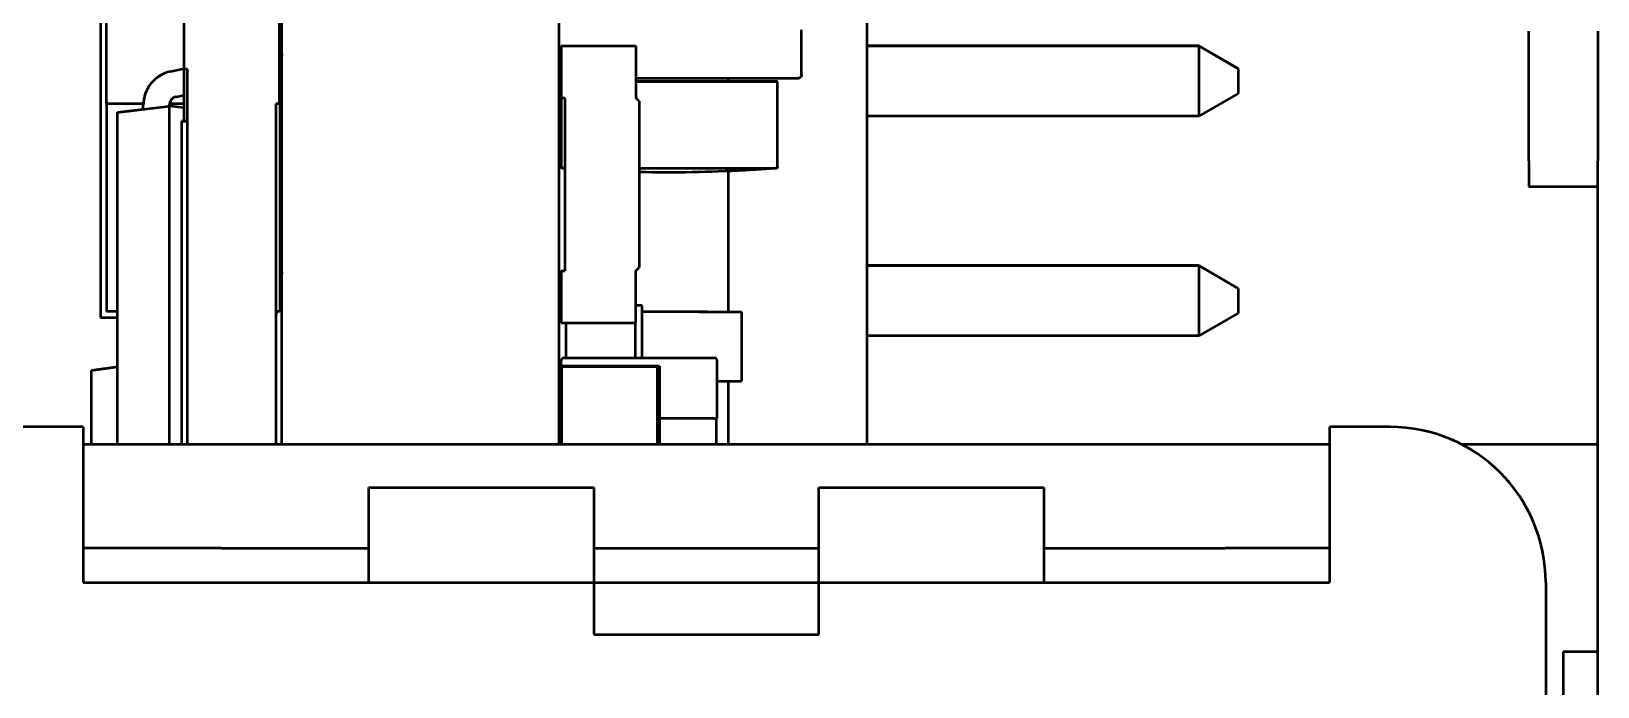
# Model space of a CAD drawing. Header units: millimetres. Extents: x 3118 to 4801, y 919 to 1849.
# Drawn here: x 3443.81 to 3452.86, y 1627.24 to 1631.02 of the extents above; entities that cross this region are included whole.
import ezdxf

# ---------------------------------------------------------------- set-up
doc = ezdxf.new("R2010")
doc.units = ezdxf.units.MM
doc.header["$LTSCALE"] = 1.8
doc.layers.add('외형선(ISO)', color=7, linetype='Continuous', lineweight=50)

msp = doc.modelspace()

# ---------------------------------------------------------------- linework, layer by layer
at = {"layer": '외형선(ISO)'}
for p, q in [((3445.2569, 1628.6373), (3445.2569, 1633.5172)), ((3446.8595, 1628.6373), (3446.8595, 1633.5172)), ((3444.2097, 1632.8506), (3444.2097, 1629.3706)), ((3448.6382, 1628.6373), (3448.6382, 1632.282)), ((3444.2447, 1630.6076), (3444.2447, 1631.6133)), ((3444.6916, 1631.1054), (3444.6916, 1630.8054)), ((3445.2416, 1631.1054), (3445.2416, 1630.6054)), ((3445.2446, 1630.8336), (3445.2446, 1631.0816)), ((3445.2447, 1631.0822), (3445.2447, 1630.6076)), ((3445.2447, 1631.0234), (3445.2569, 1630.8841)), ((3448.2595, 1630.7725), (3448.2595, 1631.0325)), ((3452.4627, 1630.2766), (3452.4627, 1631.0256)), ((3452.8595, 1631.0256), (3452.8595, 1630.2766)), ((3446.8718, 1630.9398), (3446.8718, 1630.9396)), ((3446.8718, 1630.9398), (3447.3022, 1630.9398)), ((3446.8718, 1630.9396), (3446.8718, 1630.6396)), ((3446.8718, 1630.9396), (3447.3022, 1630.9396)), ((3447.3022, 1630.9398), (3447.3022, 1630.9396)), ((3447.3022, 1630.9396), (3447.3022, 1630.6396)), ((3450.5548, 1630.9406), (3448.6382, 1630.9406)), ((3448.6382, 1630.9406), (3450.5548, 1630.9406)), ((3448.6382, 1630.9404), (3450.5548, 1630.9404)), ((3450.5548, 1630.9403), (3448.6382, 1630.9403)), ((3450.5548, 1630.9406), (3450.7834, 1630.8086)), ((3450.5548, 1630.9406), (3450.5548, 1630.9404)), ((3450.7834, 1630.8086), (3450.5548, 1630.9406)), ((3450.5548, 1630.9406), (3450.5548, 1630.9406)), ((3450.7834, 1630.8084), (3450.5548, 1630.9404)), ((3450.5548, 1630.9403), (3450.5548, 1630.9404)), ((3450.5548, 1630.9403), (3450.7834, 1630.8084)), ((3450.5548, 1630.9403), (3450.5548, 1630.5339)), ((3445.2446, 1630.8336), (3445.2416, 1630.8336)), ((3445.2569, 1630.8841), (3445.2447, 1630.883)), ((3445.2569, 1630.8843), (3445.2569, 1630.8843)), ((3445.2569, 1630.8842), (3445.2569, 1630.8842)), ((3444.6135, 1630.7925), (3444.6916, 1630.8099)), ((3444.6135, 1630.7924), (3444.6916, 1630.8098)), ((3444.6135, 1630.7924), (3444.6916, 1630.8097)), ((3444.6135, 1630.7923), (3444.6916, 1630.8097)), ((3444.6135, 1630.7923), (3444.6916, 1630.8096)), ((3444.6135, 1630.7922), (3444.6916, 1630.8096)), ((3444.6135, 1630.7921), (3444.6916, 1630.8095)), ((3444.6135, 1630.7921), (3444.6916, 1630.8094)), ((3444.7116, 1630.8054), (3444.6916, 1630.8054)), ((3444.6916, 1630.8054), (3444.6916, 1630.5054)), ((3444.7116, 1630.5054), (3444.7116, 1630.8054)), ((3447.8382, 1630.7336), (3447.8382, 1630.7524)), ((3450.7834, 1630.8086), (3450.7834, 1630.8084)), ((3450.7834, 1630.8086), (3450.7834, 1630.8086)), ((3450.7834, 1630.8084), (3450.7834, 1630.6659)), ((3450.7834, 1630.8084), (3450.7834, 1630.8084)), ((3444.646, 1630.6457), (3444.6916, 1630.6558)), ((3446.8717, 1630.7286), (3446.8717, 1630.7284)), ((3446.8717, 1630.7284), (3446.8717, 1630.2384)), ((3447.3022, 1630.7336), (3448.1167, 1630.7336)), ((3448.1167, 1630.7334), (3447.3022, 1630.7334)), ((3448.1167, 1630.7336), (3448.1167, 1630.7334)), ((3448.1217, 1630.7284), (3448.1217, 1630.7286)), ((3448.1217, 1630.2384), (3448.1217, 1630.7284)), ((3450.7834, 1630.6659), (3450.5548, 1630.5339)), ((3444.2447, 1630.6076), (3444.4572, 1630.6076)), ((3444.2447, 1630.6076), (3444.2447, 1629.4055)), ((3444.3069, 1630.5557), (3444.6069, 1630.5926)), ((3444.3069, 1630.5563), (3444.4569, 1630.5748)), ((3444.4569, 1630.5972), (3444.4569, 1630.5973)), ((3444.4569, 1630.5971), (3444.4569, 1630.5972)), ((3444.4569, 1630.5971), (3444.4569, 1630.5971)), ((3444.4569, 1630.597), (3444.4569, 1630.5971)), ((3444.4569, 1630.597), (3444.4569, 1630.597)), ((3444.4569, 1630.5969), (3444.4569, 1630.597)), ((3444.4569, 1630.5968), (3444.4569, 1630.5969)), ((3444.4569, 1630.5742), (3444.4569, 1630.5968)), ((3444.4569, 1630.5742), (3444.6069, 1630.5927)), ((3444.6069, 1630.5927), (3444.6069, 1630.5968)), ((3444.6916, 1630.5828), (3444.6069, 1630.5932)), ((3444.6069, 1630.5926), (3444.6069, 1630.5927)), ((3444.6916, 1630.5822), (3444.6069, 1630.5926)), ((3444.6069, 1630.5926), (3444.6069, 1628.6373)), ((3444.6081, 1630.6076), (3444.6916, 1630.6076)), ((3445.2216, 1630.6054), (3445.2216, 1628.6373)), ((3445.2416, 1630.6054), (3445.2216, 1630.6054)), ((3445.2416, 1630.6076), (3445.2447, 1630.6076)), ((3445.2447, 1630.6076), (3445.2447, 1629.4055)), ((3446.8718, 1630.6396), (3446.8914, 1630.6396)), ((3446.8914, 1630.6396), (3446.8914, 1629.6396)), ((3447.3218, 1630.6201), (3447.3022, 1630.6398)), ((3447.3218, 1630.62), (3447.3022, 1630.6396)), ((3447.3218, 1630.6201), (3447.3218, 1630.62)), ((3447.3218, 1630.62), (3447.3218, 1629.6592)), ((3444.3069, 1630.5557), (3444.3069, 1630.5563)), ((3444.3069, 1628.6373), (3444.3069, 1630.5557)), ((3444.6766, 1630.5058), (3444.6916, 1630.5058)), ((3444.6766, 1630.5054), (3444.6766, 1630.5058)), ((3444.7116, 1630.5054), (3444.6766, 1630.5054)), ((3444.6766, 1630.5054), (3444.6766, 1628.6373)), ((3444.6916, 1630.5054), (3444.7116, 1630.5054)), ((3444.7116, 1628.6373), (3444.7116, 1630.5054)), ((3450.5548, 1630.5339), (3448.6382, 1630.5339)), ((3446.8767, 1630.2334), (3446.8914, 1630.2334)), ((3447.3218, 1630.2334), (3448.1167, 1630.2334)), ((3447.8382, 1629.402), (3447.8382, 1630.216)), ((3452.4627, 1630.2766), (3452.4627, 1630.1274)), ((3452.8595, 1630.2684), (3452.8595, 1630.2766)), ((3452.8595, 1628.6373), (3452.8595, 1630.2684)), ((3452.4627, 1630.1274), (3452.4627, 1630.1273)), ((3452.4627, 1630.1274), (3452.4627, 1630.1274)), ((3452.4627, 1630.1274), (3452.8595, 1630.1274)), ((3452.4627, 1630.1273), (3452.4627, 1630.1272)), ((3452.4627, 1630.1273), (3452.4627, 1630.1273)), ((3452.4627, 1630.1273), (3452.8595, 1630.1273)), ((3452.4627, 1630.1273), (3452.8595, 1630.1273)), ((3452.4627, 1630.1272), (3452.4627, 1630.1272)), ((3452.4627, 1630.1272), (3452.8595, 1630.1272)), ((3452.4627, 1630.1272), (3452.8595, 1630.1272)), ((3447.3022, 1629.6396), (3447.3218, 1629.6592)), ((3448.6382, 1629.6706), (3450.5548, 1629.6706)), ((3450.5548, 1629.6706), (3448.6382, 1629.6706)), ((3450.5548, 1629.6704), (3448.6382, 1629.6704)), ((3448.6382, 1629.6703), (3450.5548, 1629.6703)), ((3450.5548, 1629.6706), (3450.5548, 1629.6704)), ((3450.7834, 1629.5386), (3450.5548, 1629.6706)), ((3450.5548, 1629.6706), (3450.5548, 1629.6706)), ((3450.5548, 1629.6706), (3450.7834, 1629.5386)), ((3450.5548, 1629.6703), (3450.5548, 1629.6704)), ((3450.7834, 1629.5384), (3450.5548, 1629.6704)), ((3450.5548, 1629.6703), (3450.7834, 1629.5384)), ((3450.5548, 1629.6703), (3450.5548, 1629.2639)), ((3445.2447, 1629.6333), (3445.2569, 1629.6322)), ((3445.2447, 1629.6332), (3445.2569, 1629.6321)), ((3445.2447, 1629.6332), (3445.2569, 1629.6322)), ((3445.2447, 1629.6331), (3445.2569, 1629.632)), ((3445.2447, 1629.633), (3445.2569, 1629.6319)), ((3445.2447, 1629.633), (3445.2569, 1629.632)), ((3445.2569, 1629.6319), (3445.2447, 1629.4926)), ((3445.2569, 1629.6322), (3445.2569, 1629.6321)), ((3445.2569, 1629.632), (3445.2569, 1629.632)), ((3446.8718, 1629.6398), (3446.8718, 1629.6396)), ((3446.8718, 1629.6398), (3446.8914, 1629.6398)), ((3446.8718, 1629.6396), (3446.8718, 1629.3396)), ((3446.8718, 1629.6396), (3446.8914, 1629.6396)), ((3447.3022, 1629.3396), (3447.3022, 1629.6396)), ((3450.7834, 1629.5386), (3450.7834, 1629.5386)), ((3450.7834, 1629.5386), (3450.7834, 1629.5384)), ((3450.7834, 1629.5384), (3450.7834, 1629.3959)), ((3450.7834, 1629.5384), (3450.7834, 1629.5384)), ((3444.3069, 1629.4055), (3444.2447, 1629.4055)), ((3445.2447, 1629.4055), (3445.2216, 1629.4055)), ((3446.8718, 1629.4398), (3446.8595, 1629.4398)), ((3446.8718, 1629.4396), (3446.8595, 1629.4396)), ((3447.3395, 1629.4398), (3447.3022, 1629.4398)), ((3447.3395, 1629.4396), (3447.3022, 1629.4396)), ((3447.3395, 1629.4398), (3447.3395, 1629.4396)), ((3447.3395, 1629.137), (3447.3395, 1629.4396)), ((3447.7158, 1629.4019), (3447.3395, 1629.4019)), ((3447.6645, 1629.4019), (3447.3395, 1629.4019)), ((3447.7632, 1629.402), (3447.7632, 1629.402)), ((3447.9132, 1629.402), (3447.9132, 1629.002)), ((3447.9132, 1629.402), (3447.9132, 1629.402)), ((3450.7834, 1629.3959), (3450.5548, 1629.2639)), ((3444.2097, 1629.3706), (3444.3069, 1629.3706)), ((3446.8718, 1629.3396), (3447.3022, 1629.3396)), ((3446.8995, 1629.137), (3446.8995, 1629.3396)), ((3447.2995, 1629.3396), (3447.2995, 1629.137)), ((3450.5548, 1629.2639), (3448.6382, 1629.2639)), ((3446.8717, 1629.1208), (3446.8717, 1629.121)), ((3446.8717, 1628.7868), (3446.8717, 1629.1208)), ((3446.8877, 1629.137), (3447.7557, 1629.137)), ((3447.7717, 1629.121), (3447.7717, 1629.1208)), ((3447.7717, 1628.7868), (3447.7717, 1629.1208)), ((3444.1569, 1629.0641), (3444.3069, 1629.0852)), ((3444.3069, 1629.0848), (3444.1569, 1629.0637)), ((3444.1569, 1629.0637), (3444.1569, 1629.0641)), ((3444.1569, 1628.6373), (3444.1569, 1629.0637)), ((3446.8595, 1629.0896), (3446.8717, 1629.0896)), ((3447.4048, 1629.088), (3446.8748, 1629.088)), ((3446.8748, 1629.0879), (3446.8748, 1629.088)), ((3446.8748, 1629.0879), (3446.8948, 1629.0879)), ((3446.8748, 1629.0872), (3446.8748, 1629.0879)), ((3446.8748, 1629.0872), (3446.8948, 1629.0872)), ((3446.8748, 1629.0871), (3446.8748, 1629.0872)), ((3446.8748, 1629.0871), (3447.4248, 1629.0871)), ((3446.8748, 1628.6373), (3446.8748, 1629.0871)), ((3446.8948, 1629.0872), (3446.8948, 1629.0879)), ((3447.4048, 1629.0889), (3447.4048, 1629.0882)), ((3447.4398, 1629.0889), (3447.4048, 1629.0889)), ((3447.4048, 1629.0872), (3447.4048, 1629.0882)), ((3447.4048, 1629.0882), (3447.4398, 1629.0882)), ((3447.4048, 1629.0872), (3447.4048, 1629.0871)), ((3447.4048, 1629.0871), (3447.4248, 1629.0871)), ((3447.4248, 1629.0871), (3447.4248, 1629.0871)), ((3447.4248, 1629.0871), (3447.4248, 1628.6373)), ((3447.4398, 1629.0882), (3447.4398, 1629.0889)), ((3447.4398, 1629.0882), (3447.4398, 1628.6373)), ((3447.8382, 1628.6373), (3447.8382, 1629.0019)), ((3447.7557, 1628.7868), (3447.4398, 1628.7868)), ((3447.7677, 1628.6373), (3447.7677, 1628.7868)), ((3444.1095, 1628.7373), (3443.2595, 1628.7373)), ((3444.1095, 1628.7373), (3444.1095, 1627.8373)), ((3451.6595, 1628.7373), (3451.3095, 1628.7373)), ((3451.3095, 1628.7373), (3451.3095, 1627.8373)), ((3444.1095, 1628.6373), (3444.9095, 1628.6373)), ((3444.9095, 1628.6373), (3450.7095, 1628.6373)), ((3450.7095, 1628.6373), (3451.3095, 1628.6373)), ((3452.0718, 1628.6373), (3452.8595, 1628.6373)), ((3452.8595, 1627.4373), (3452.8595, 1628.6373)), ((3445.7595, 1628.3873), (3447.0595, 1628.3873)), ((3445.7595, 1627.8373), (3445.7595, 1628.3873)), ((3447.0595, 1628.3873), (3447.0595, 1627.8373)), ((3448.3595, 1627.8373), (3448.3595, 1628.3873)), ((3448.3595, 1628.3873), (3449.6595, 1628.3873)), ((3449.6595, 1628.3873), (3449.6595, 1627.8373)), ((3444.9095, 1628.0373), (3444.1095, 1628.0373)), ((3444.9095, 1628.0373), (3445.7595, 1628.0373)), ((3447.0595, 1628.0373), (3448.3595, 1628.0373)), ((3449.6595, 1628.0373), (3450.7095, 1628.0373)), ((3451.3095, 1628.0373), (3450.7095, 1628.0373)), ((3444.1095, 1627.8373), (3447.0595, 1627.8373)), ((3447.0595, 1627.8373), (3448.3595, 1627.8373)), ((3447.0595, 1627.8373), (3447.0595, 1627.5373)), ((3448.3595, 1627.8373), (3451.3095, 1627.8373)), ((3448.3595, 1627.5373), (3448.3595, 1627.8373)), ((3452.5595, 1627.8373), (3452.5595, 1626.6373)), ((3447.0595, 1627.5373), (3448.3595, 1627.5373)), ((3452.8595, 1627.4373), (3452.6595, 1627.4373)), ((3452.6595, 1627.4373), (3452.6595, 1625.2873)), ((3452.8595, 1625.2373), (3452.8595, 1627.4373))]:
    msp.add_line(p, q, dxfattribs=at)
for centre, radius, start, end in [((3444.6569, 1630.5973), 0.2, 102.53608, 180), ((3444.6569, 1630.5971), 0.2, 102.53608, 180), ((3444.6569, 1630.5972), 0.2, 102.53608, 180), ((3444.6569, 1630.597), 0.2, 102.53608, 180), ((3444.6569, 1630.5971), 0.2, 102.53608, 180), ((3444.6569, 1630.597), 0.2, 102.53608, 180), ((3444.6569, 1630.5969), 0.2, 102.53608, 180), ((3444.6569, 1630.5968), 0.2, 102.53608, 180), ((3446.8767, 1630.7286), 0.005, 169.64636, 180), ((3448.1167, 1630.7286), 0.005, 360, 89.99999), ((3444.6569, 1630.5968), 0.05, 102.53608, 180), ((3444.9928, 1629.4819), 0.25, 336.20877, 342.1947), ((3446.8877, 1629.121), 0.016, 89.99999, 179.99999), ((3447.7557, 1629.121), 0.016, 359.99999, 89.99999), ((3451.6595, 1627.8373), 0.9, 0, 90)]:
    msp.add_arc(centre, radius, start, end, dxfattribs=at)
for centre, major_axis, ratio, start_param, end_param in [((3712.3704, 1878.6969), (-265.494, -248.4637), 0.000135, 0.000144, 0.001586), ((3201.6876, 1876.9632), (246.4295, -246.7301), 0.000132, 6.28153, 6.283033), ((3447.6132, 1629.402), (0.15, 0), 0.00019, 5.061455, 6.283185), ((3447.6132, 1629.402), (0.3, 0), 0.00019, 5.061455, 6.283185), ((3447.6132, 1629.002), (0.3, 0), 0.00019, 5.268951, 6.283185), ((3446.8877, 1628.7868), (-0.016, 0), 0.00019, 0, 0.63612), ((3447.7557, 1628.7868), (0.016, 0), 0.00019, 4.712389, 6.283185)]:
    msp.add_ellipse(centre, major_axis=major_axis, ratio=ratio, start_param=start_param, end_param=end_param, dxfattribs=at)
for points, knots in [([(3446.8718, 1630.7541), (3446.8701, 1630.7548), (3446.8684, 1630.7558), (3446.8653, 1630.7583), (3446.8639, 1630.7599), (3446.8616, 1630.7635), (3446.8607, 1630.7655), (3446.8597, 1630.7692), (3446.8595, 1630.7709), (3446.8595, 1630.7725)], [0.216238295, 0.216238295, 0.216238295, 0.216238295, 0.216799476, 0.216799476, 0.217434745, 0.217434745, 0.218071944, 0.218071944, 0.21857812, 0.21857812, 0.21857812, 0.21857812]), ([(3448.2595, 1630.7725), (3448.2595, 1630.7712), (3448.2594, 1630.7699), (3448.2587, 1630.7664), (3448.2579, 1630.7644), (3448.2558, 1630.7607), (3448.2544, 1630.759), (3448.2512, 1630.7562), (3448.2494, 1630.755), (3448.2465, 1630.7538), (3448.2455, 1630.7534), (3448.244, 1630.753), (3448.2435, 1630.7529), (3448.2428, 1630.7528), (3448.2425, 1630.7528), (3448.2419, 1630.7527), (3448.2416, 1630.7526), (3448.2412, 1630.7526), (3448.2411, 1630.7526), (3448.2408, 1630.7526), (3448.2407, 1630.7526), (3448.2405, 1630.7526), (3448.2404, 1630.7526), (3448.2402, 1630.7526), (3448.2401, 1630.7525), (3448.2399, 1630.7525), (3448.2398, 1630.7525), (3448.2396, 1630.7525), (3448.2395, 1630.7525), (3448.2389, 1630.7525), (3448.2383, 1630.7525), (3448.2344, 1630.7525), (3448.2287, 1630.7525), (3448.203, 1630.7525), (3448.1735, 1630.7525), (3448.0956, 1630.7525), (3448.0466, 1630.7525), (3447.9349, 1630.7524), (3447.8709, 1630.7524), (3447.736, 1630.7524), (3447.6635, 1630.7524), (3447.5192, 1630.7524), (3447.4456, 1630.7524), (3447.3511, 1630.7524), (3447.3264, 1630.7524), (3447.3022, 1630.7524)], [0, 0, 0, 0, 0.000402, 0.000402, 0.0010462, 0.0010462, 0.0016832, 0.0016832, 0.0023204, 0.0023204, 0.0026343, 0.0026343, 0.002778, 0.002778, 0.0028715, 0.0028715, 0.0029686, 0.0029686, 0.0030169, 0.0030169, 0.0030911, 0.0030911, 0.003179, 0.003179, 0.0033361, 0.0033361, 0.0037283, 0.0037283, 0.0049035, 0.0049035, 0.00843, 0.00843, 0.0190385, 0.0190385, 0.0411067, 0.0411067, 0.0627656, 0.0627656, 0.0844342, 0.0844342, 0.1061018, 0.1061018, 0.1277693, 0.1277693, 0.1355598, 0.1355598, 0.1355598, 0.1355598]), ([(3446.8767, 1630.2334), (3446.8751, 1630.2334), (3446.8737, 1630.2342), (3446.8729, 1630.2352), (3446.8725, 1630.2356), (3446.8722, 1630.2362), (3446.872, 1630.2367), (3446.8719, 1630.237), (3446.8718, 1630.2373), (3446.8718, 1630.2375), (3446.8718, 1630.2377), (3446.8717, 1630.2378), (3446.8717, 1630.2379), (3446.8717, 1630.238), (3446.8717, 1630.2381), (3446.8717, 1630.2381), (3446.8717, 1630.2382), (3446.8717, 1630.2382), (3446.8717, 1630.2382), (3446.8717, 1630.2383), (3446.8717, 1630.2383), (3446.8717, 1630.2384)], [0.000000157, 0.000000157, 0.000000157, 0.000000157, 0.0004739493, 0.0004739493, 0.0004739493, 0.0007108454, 0.0007108454, 0.0007108454, 0.0008292935, 0.0008292935, 0.0008292935, 0.0008885175, 0.0008885175, 0.0008885175, 0.0009181295, 0.0009181295, 0.0009181295, 0.0009329355, 0.0009329355, 0.0009329355, 0.0009477415, 0.0009477415, 0.0009477415, 0.0009477415]), ([(3446.8914, 1630.232), (3446.8907, 1630.232), (3446.89, 1630.2321), (3446.8864, 1630.2324), (3446.8844, 1630.2325), (3446.8816, 1630.2327), (3446.8807, 1630.2328), (3446.8778, 1630.233), (3446.877, 1630.2331), (3446.8763, 1630.2331)], [0.129906265, 0.129906265, 0.129906265, 0.129906265, 0.130250505, 0.130250505, 0.131851688, 0.131851688, 0.133429662, 0.133429662, 0.13783168, 0.13783168, 0.13783168, 0.13783168]), ([(3448.1171, 1630.2331), (3448.1165, 1630.2331), (3448.1158, 1630.233), (3448.1129, 1630.2328), (3448.1114, 1630.2327), (3448.1063, 1630.2323), (3448.105, 1630.2322), (3448.1018, 1630.232), (3448.1, 1630.2318), (3448.0938, 1630.2313), (3448.0888, 1630.231), (3448.0787, 1630.2302), (3448.0735, 1630.2298), (3448.0572, 1630.2286), (3448.0459, 1630.2278), (3448.0008, 1630.2247), (3447.9669, 1630.2226), (3447.8314, 1630.215), (3447.7296, 1630.2113), (3447.5258, 1630.2079), (3447.4238, 1630.2082), (3447.3218, 1630.2105)], [0, 0, 0, 0, 0.00393653, 0.00393653, 0.0069049, 0.0069049, 0.00770407, 0.00770407, 0.00849743, 0.00849743, 0.01010802, 0.01010802, 0.01168771, 0.01168771, 0.01508658, 0.01508658, 0.02526943, 0.02526943, 0.05580782, 0.05580782, 0.08640709, 0.08640709, 0.08640709, 0.08640709]), ([(3448.1217, 1630.2384), (3448.1217, 1630.2383), (3448.1217, 1630.2383), (3448.1217, 1630.2382), (3448.1217, 1630.2361), (3448.1198, 1630.2334), (3448.1167, 1630.2334)], [-0.0000046349, -0.0000046349, -0.0000046349, -0.0000046349, 0.0000103556, 0.0000103556, 0.0000103556, 0.0009547571, 0.0009547571, 0.0009547571, 0.0009547571])]:
    msp.add_open_spline(points, degree=3, knots=knots, dxfattribs=at)

doc.saveas('drawing.dxf')
